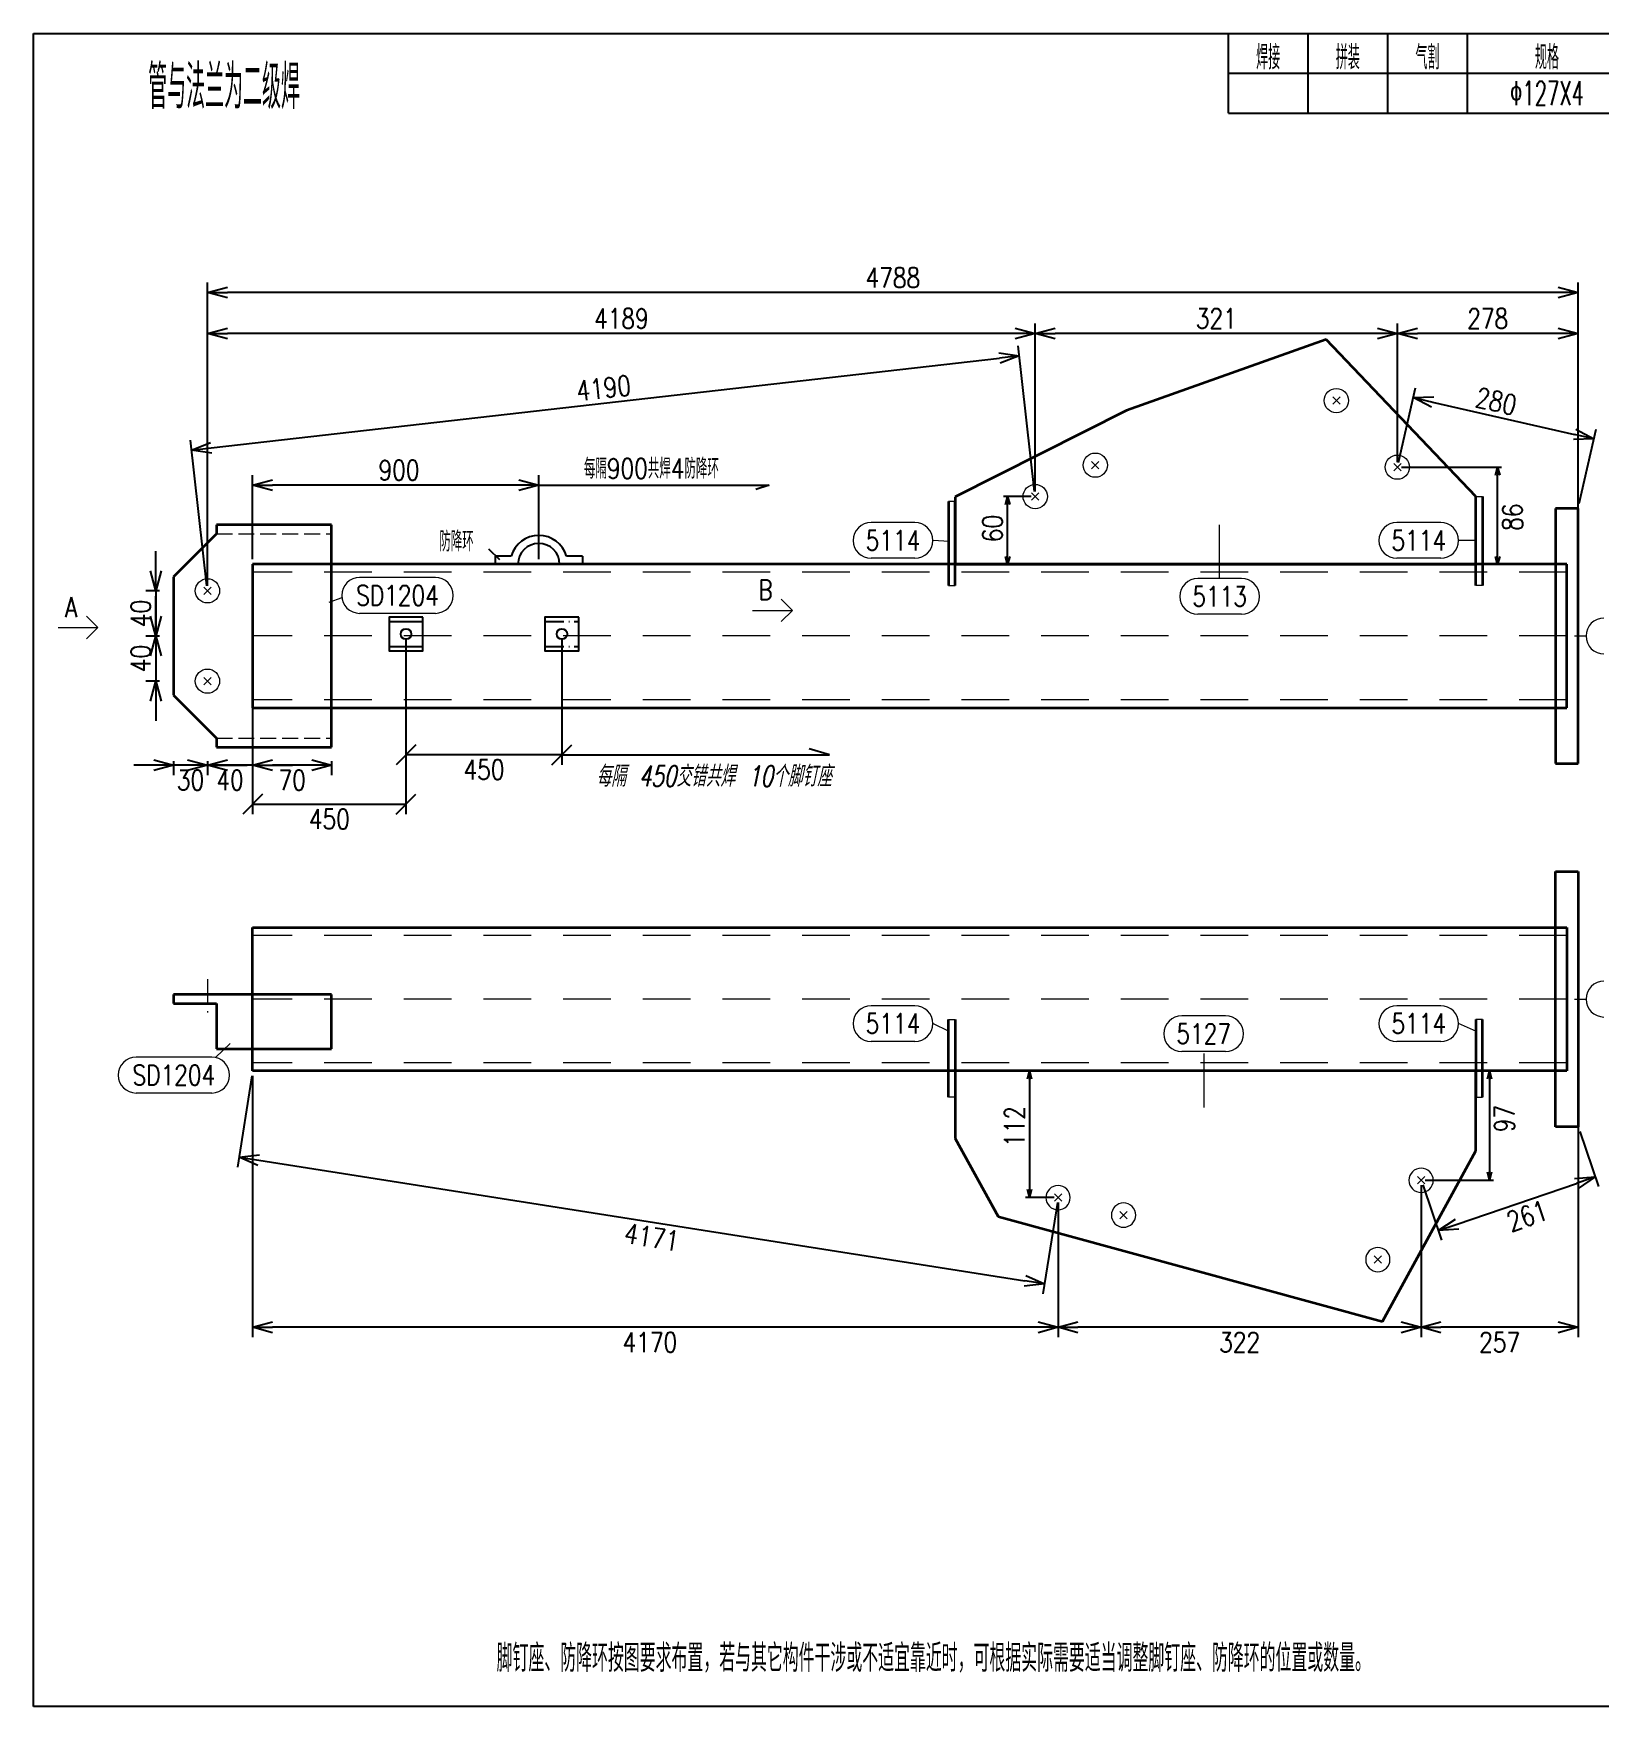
# Model space of a CAD drawing. Extents: x 154981 to 165753, y -86801 to -82885.
# Drawn here: x 157341.1 to 157537.7, y -84766.7 to -84556.7 of the extents above; entities that cross this region are included whole.
import ezdxf
from ezdxf.enums import TextEntityAlignment as Align

# ---------------------------------------------------------------- set-up
doc = ezdxf.new("R2010")
doc.units = 0
doc.header["$MEASUREMENT"] = 0
for name, pattern in [('ACAD_ISO10W100', [18, 12, -3, 0, -3]), ('一点画线', [5.2, 3, -1, 0.2, -1]), ('虚线', [2.75, 2, -0.75]), ('长虚线', [10, 6, -4])]:
    doc.linetypes.add(name, pattern=pattern)
doc.layers.get('0').update_dxf_attribs({"linetype": 'CONTINUOUS', "lineweight": 25})
doc.layers.get('Defpoints').update_dxf_attribs({"linetype": 'CONTINUOUS'})
doc.layers.add('12', color=7, linetype='CONTINUOUS')
doc.layers.add('4', color=7, linetype='CONTINUOUS', lineweight=25)
doc.layers.add('5', color=7, linetype='CONTINUOUS', lineweight=25)
doc.styles.add('DimFont', font='simplex.shx', dxfattribs={"width": 0.8, "bigfont": 'gbhzfs.shx'})
doc.styles.add('hz', font='txt.shx', dxfattribs={"width": 0.7, "oblique": 12, "bigfont": 'hztxt.shx'})
doc.styles.get("Standard").update_dxf_attribs({"font": 'simplex.shx', "width": 0.7, "height": 3, "bigfont": 'gbhzfs.shx'})
doc.dimstyles.new('DHDxfDimStyleOblique', dxfattribs={"dimtxt": 2.5, "dimasz": 2.5, "dimexe": 1.25, "dimexo": 0.625, "dimtad": 2, "dimtxsty": 'DimFont', "dimblk": 'OBLIQUE', "dimblk1": 'OBLIQUE', "dimblk2": 'OBLIQUE', "dimcen": 2.5, "dimadec": 0, "dimazin": 0, "dimtfac": 1, "dimtmove": 0, "dimatfit": 3, "dimfxl": 0, "dimarcsym": 0})
doc.dimstyles.new('DHDxfDimStyleOpen30', dxfattribs={"dimtxt": 2.5, "dimasz": 2.5, "dimexe": 1.25, "dimexo": 0.625, "dimtad": 2, "dimtxsty": 'DimFont', "dimblk": 'OPEN30', "dimblk1": 'OPEN30', "dimblk2": 'OPEN30', "dimcen": 2.5, "dimadec": 0, "dimazin": 0, "dimtfac": 1, "dimtmove": 0, "dimatfit": 3, "dimfxl": 0, "dimarcsym": 0})

# ---------------------------------------------------------------- blocks, each defined once
blk = doc.blocks.new('_OPEN30')
at = {"color": 0, "linetype": 'ByBlock', "lineweight": -2}
for p, q in [((-1, 0.268), (0, 0)), ((0, 0), (-1, -0.268)), ((0, 0), (-1, 0))]:
    blk.add_line(p, q, dxfattribs=at)
blk = doc.blocks.new('*D950')
at = {"layer": '5', "color": 3, "linetype": 'Continuous', "lineweight": -2}
for p, q in [((157368.63, -84622.67), (157368.63, -84612.1)), ((157404.55, -84622.67), (157404.55, -84612.1)), ((157402.05, -84613.35), (157371.13, -84613.35))]:
    blk.add_line(p, q, dxfattribs=at)
at = {"layer": 'Defpoints', "color": 0, "linetype": 'Continuous'}
for p in [(157368.63, -84613.35), (157368.63, -84623.3), (157404.55, -84623.3)]:
    blk.add_point(p, dxfattribs=at)
at = {"layer": '5', "color": 3, "linetype": 'Continuous', "lineweight": -2, "xscale": 2.5, "yscale": 2.5, "zscale": 2.5, "rotation": 180}
blk.add_blockref('_OPEN30', (157368.63, -84613.35), dxfattribs=at)
at = {"layer": '5', "color": 3, "linetype": 'Continuous', "lineweight": -2, "xscale": 2.5, "yscale": 2.5, "zscale": 2.5}
blk.add_blockref('_OPEN30', (157404.55, -84613.35), dxfattribs=at)
at = {"layer": '5', "color": 6, "linetype": 'Continuous', "lineweight": 18, "insert": (157387, -84611.48), "char_height": 2.5, "attachment_point": 5, "style": 'DimFont'}
blk.add_mtext('900', dxfattribs=at)
blk = doc.blocks.new('_OBLIQUE')
at = {"color": 0, "linetype": 'ByBlock', "lineweight": -2}
blk.add_line((-0.5, -0.5), (0.5, 0.5), dxfattribs=at)
blk = doc.blocks.new('*D949')
at = {"color": 0, "linetype": 'Continuous', "lineweight": -2}
for p, q in [((157387.88, -84632.67), (157387.88, -84648.45)), ((157407.45, -84632.67), (157407.45, -84648.45)), ((157407.45, -84647.2), (157387.88, -84647.2))]:
    blk.add_line(p, q, dxfattribs=at)
at = {"layer": 'Defpoints', "color": 0, "linetype": 'Continuous'}
for p in [(157387.88, -84632.05), (157407.45, -84632.05), (157387.88, -84647.2)]:
    blk.add_point(p, dxfattribs=at)
at = {"color": 0, "linetype": 'Continuous', "lineweight": -2, "xscale": 2.5, "yscale": 2.5, "zscale": 2.5, "rotation": 180}
blk.add_blockref('_OBLIQUE', (157387.88, -84647.2), dxfattribs=at)
at = {"color": 0, "linetype": 'Continuous', "lineweight": -2, "xscale": 2.5, "yscale": 2.5, "zscale": 2.5}
blk.add_blockref('_OBLIQUE', (157407.45, -84647.2), dxfattribs=at)
at = {"color": 0, "linetype": 'Continuous', "insert": (157397.67, -84649.07), "char_height": 2.5, "attachment_point": 5, "style": 'DimFont'}
blk.add_mtext('450', dxfattribs=at)
blk = doc.blocks.new('*D948')
at = {"color": 0, "linetype": 'Continuous', "lineweight": -2}
for p, q in [((157387.88, -84632.67), (157387.88, -84654.65)), ((157368.63, -84638.79), (157368.63, -84654.65)), ((157368.63, -84653.4), (157387.88, -84653.4))]:
    blk.add_line(p, q, dxfattribs=at)
at = {"layer": 'Defpoints', "color": 0, "linetype": 'Continuous'}
for p in [(157387.88, -84632.05), (157368.63, -84638.17), (157387.88, -84653.4)]:
    blk.add_point(p, dxfattribs=at)
at = {"color": 0, "linetype": 'Continuous', "lineweight": -2, "xscale": 2.5, "yscale": 2.5, "zscale": 2.5, "rotation": 180}
blk.add_blockref('_OBLIQUE', (157368.63, -84653.4), dxfattribs=at)
at = {"color": 0, "linetype": 'Continuous', "lineweight": -2, "xscale": 2.5, "yscale": 2.5, "zscale": 2.5}
blk.add_blockref('_OBLIQUE', (157387.88, -84653.4), dxfattribs=at)
at = {"color": 0, "linetype": 'Continuous', "insert": (157378.26, -84655.27), "char_height": 2.5, "attachment_point": 5, "style": 'DimFont'}
blk.add_mtext('450', dxfattribs=at)
blk = doc.blocks.new('*D975')
at = {"layer": '5', "color": 3, "linetype": 'Continuous', "lineweight": -2}
for p, q in [((157368.63, -84648.01), (157368.63, -84649.76)), ((157376.05, -84648.51), (157371.13, -84648.51)), ((157378.55, -84648.01), (157378.55, -84649.76))]:
    blk.add_line(p, q, dxfattribs=at)
at = {"layer": 'Defpoints', "color": 0, "linetype": 'Continuous'}
for p in [(157368.63, -84647.38), (157368.63, -84648.51), (157378.55, -84647.38)]:
    blk.add_point(p, dxfattribs=at)
at = {"layer": '5', "color": 3, "linetype": 'Continuous', "lineweight": -2, "xscale": 2.5, "yscale": 2.5, "zscale": 2.5, "rotation": 180}
blk.add_blockref('_OPEN30', (157368.63, -84648.51), dxfattribs=at)
at = {"layer": '5', "color": 3, "linetype": 'Continuous', "lineweight": -2, "xscale": 2.5, "yscale": 2.5, "zscale": 2.5}
blk.add_blockref('_OPEN30', (157378.55, -84648.51), dxfattribs=at)
at = {"layer": '5', "color": 6, "linetype": 'Continuous', "lineweight": 18, "insert": (157373.59, -84650.38), "char_height": 2.5, "attachment_point": 5, "line_spacing_factor": 0.6, "style": 'DimFont'}
blk.add_mtext('70', dxfattribs=at)
blk = doc.blocks.new('*D974')
at = {"layer": '5', "color": 3, "linetype": 'Continuous', "lineweight": -2}
for p, q in [((157360.46, -84648.51), (157357.96, -84648.51)), ((157362.96, -84648.01), (157362.96, -84649.76)), ((157368.63, -84648.51), (157362.96, -84648.51)), ((157368.63, -84648.01), (157368.63, -84649.76)), ((157371.13, -84648.51), (157373.63, -84648.51))]:
    blk.add_line(p, q, dxfattribs=at)
at = {"layer": 'Defpoints', "color": 0, "linetype": 'Continuous'}
for p in [(157362.96, -84647.38), (157362.96, -84648.51), (157368.63, -84647.38)]:
    blk.add_point(p, dxfattribs=at)
at = {"layer": '5', "color": 3, "linetype": 'Continuous', "lineweight": -2, "xscale": 2.5, "yscale": 2.5, "zscale": 2.5}
blk.add_blockref('_OPEN30', (157362.96, -84648.51), dxfattribs=at)
at = {"layer": '5', "color": 3, "linetype": 'Continuous', "lineweight": -2, "xscale": 2.5, "yscale": 2.5, "zscale": 2.5, "rotation": 180}
blk.add_blockref('_OPEN30', (157368.63, -84648.51), dxfattribs=at)
at = {"layer": '5', "color": 6, "linetype": 'Continuous', "lineweight": 18, "insert": (157365.79, -84650.38), "char_height": 2.5, "attachment_point": 5, "line_spacing_factor": 0.6, "style": 'DimFont'}
blk.add_mtext('40', dxfattribs=at)
blk = doc.blocks.new('*D973')
at = {"layer": '5', "color": 3, "linetype": 'Continuous', "lineweight": -2}
for p, q in [((157356.21, -84648.51), (157353.71, -84648.51)), ((157358.71, -84648.01), (157358.71, -84649.76)), ((157362.96, -84648.51), (157358.71, -84648.51)), ((157362.96, -84648.01), (157362.96, -84649.76)), ((157365.46, -84648.51), (157367.96, -84648.51))]:
    blk.add_line(p, q, dxfattribs=at)
at = {"layer": 'Defpoints', "color": 0, "linetype": 'Continuous'}
for p in [(157358.71, -84647.38), (157358.71, -84648.51), (157362.96, -84647.38)]:
    blk.add_point(p, dxfattribs=at)
at = {"layer": '5', "color": 3, "linetype": 'Continuous', "lineweight": -2, "xscale": 2.5, "yscale": 2.5, "zscale": 2.5}
blk.add_blockref('_OPEN30', (157358.71, -84648.51), dxfattribs=at)
at = {"layer": '5', "color": 3, "linetype": 'Continuous', "lineweight": -2, "xscale": 2.5, "yscale": 2.5, "zscale": 2.5, "rotation": 180}
blk.add_blockref('_OPEN30', (157362.96, -84648.51), dxfattribs=at)
at = {"layer": '5', "color": 6, "linetype": 'Continuous', "lineweight": 18, "insert": (157360.83, -84650.38), "char_height": 2.5, "attachment_point": 5, "line_spacing_factor": 0.6, "style": 'DimFont'}
blk.add_mtext('30', dxfattribs=at)
blk = doc.blocks.new('*D972')
at = {"layer": '5', "color": 3, "linetype": 'Continuous', "lineweight": -2}
for p, q in [((157356.46, -84624.13), (157356.46, -84621.63)), ((157356.96, -84626.63), (157355.21, -84626.63)), ((157356.46, -84626.63), (157356.46, -84632.3)), ((157356.96, -84632.3), (157355.21, -84632.3)), ((157356.46, -84634.8), (157356.46, -84637.3))]:
    blk.add_line(p, q, dxfattribs=at)
at = {"layer": 'Defpoints', "color": 0, "linetype": 'Continuous'}
for p in [(157357.58, -84626.63), (157356.46, -84632.3), (157357.58, -84632.3)]:
    blk.add_point(p, dxfattribs=at)
at = {"layer": '5', "color": 3, "linetype": 'Continuous', "lineweight": -2, "xscale": 2.5, "yscale": 2.5, "zscale": 2.5}
for p, rotation in [((157356.46, -84626.63), 270), ((157356.46, -84632.3), 90)]:
    blk.add_blockref('_OPEN30', p, dxfattribs=dict(at, rotation=rotation))
at = {"layer": '5', "color": 6, "linetype": 'Continuous', "lineweight": 18, "insert": (157354.58, -84629.46), "char_height": 2.5, "attachment_point": 5, "rotation": 90, "line_spacing_factor": 0.6, "style": 'DimFont'}
blk.add_mtext('40', dxfattribs=at)
blk = doc.blocks.new('*D971')
at = {"layer": '5', "color": 3, "linetype": 'Continuous', "lineweight": -2}
for p, q in [((157356.46, -84629.8), (157356.46, -84627.3)), ((157356.96, -84632.3), (157355.21, -84632.3)), ((157356.46, -84632.3), (157356.46, -84637.96)), ((157356.96, -84637.96), (157355.21, -84637.96)), ((157356.46, -84640.46), (157356.46, -84642.96))]:
    blk.add_line(p, q, dxfattribs=at)
at = {"layer": 'Defpoints', "color": 0, "linetype": 'Continuous'}
for p in [(157357.58, -84632.3), (157356.46, -84637.96), (157357.58, -84637.96)]:
    blk.add_point(p, dxfattribs=at)
at = {"layer": '5', "color": 3, "linetype": 'Continuous', "lineweight": -2, "xscale": 2.5, "yscale": 2.5, "zscale": 2.5}
for p, rotation in [((157356.46, -84632.3), 270), ((157356.46, -84637.96), 90)]:
    blk.add_blockref('_OPEN30', p, dxfattribs=dict(at, rotation=rotation))
at = {"layer": '5', "color": 6, "linetype": 'Continuous', "lineweight": 18, "insert": (157354.58, -84635.13), "char_height": 2.5, "attachment_point": 5, "rotation": 90, "line_spacing_factor": 0.6, "style": 'DimFont'}
blk.add_mtext('40', dxfattribs=at)
blk = doc.blocks.new('板孔21.5')
at = {"layer": '5', "color": 7, "linetype": 'Continuous', "lineweight": 13}
for p, q in [((-0.3, -0.3), (0.3, 0.3)), ((0.3, -0.3), (-0.3, 0.3))]:
    blk.add_line(p, q, dxfattribs=at)
blk.add_circle((0, 0), 1, dxfattribs=at)
blk = doc.blocks.new('*D970')
at = {"layer": '5', "color": 3, "linetype": 'Continuous', "lineweight": -2}
for p, q in [((157512.47, -84610.5), (157514.6, -84601.16)), ((157516.76, -84602.93), (157534.57, -84606.99)), ((157535.16, -84615.67), (157537.29, -84606.33))]:
    blk.add_line(p, q, dxfattribs=at)
at = {"layer": 'Defpoints', "color": 0, "linetype": 'Continuous'}
for p in [(157537.01, -84607.55), (157512.34, -84611.11), (157535.02, -84616.28)]:
    blk.add_point(p, dxfattribs=at)
at = {"layer": '5', "color": 3, "linetype": 'Continuous', "lineweight": -2, "xscale": 2.5, "yscale": 2.5, "zscale": 2.5}
for p, rotation in [((157514.33, -84602.38), 167.1560682577903), ((157537.01, -84607.55), 347.1560682577903)]:
    blk.add_blockref('_OPEN30', p, dxfattribs=dict(at, rotation=rotation))
at = {"layer": '5', "color": 6, "linetype": 'Continuous', "lineweight": 18, "insert": (157524.74, -84602.83), "char_height": 2.5, "attachment_point": 5, "rotation": 347.1561, "line_spacing_factor": 0.6, "style": 'DimFont'}
blk.add_mtext('280', dxfattribs=at)
blk = doc.blocks.new('*D969')
at = {"layer": '5', "color": 3, "linetype": 'Continuous', "lineweight": -2}
for p, q in [((157466.8, -84614.17), (157464.72, -84595.88)), ((157363.43, -84608.68), (157462.37, -84597.41)), ((157362.89, -84626.01), (157360.81, -84607.72))]:
    blk.add_line(p, q, dxfattribs=at)
at = {"layer": 'Defpoints', "color": 0, "linetype": 'Continuous'}
for p in [(157464.86, -84597.12), (157466.87, -84614.79), (157362.96, -84626.63)]:
    blk.add_point(p, dxfattribs=at)
at = {"layer": '5', "color": 3, "linetype": 'Continuous', "lineweight": -2, "xscale": 2.5, "yscale": 2.5, "zscale": 2.5}
for p, rotation in [((157464.86, -84597.12), 6.497287008920926), ((157360.95, -84608.96), 186.4972870089209)]:
    blk.add_blockref('_OPEN30', p, dxfattribs=dict(at, rotation=rotation))
at = {"layer": '5', "color": 6, "linetype": 'Continuous', "lineweight": 18, "insert": (157412.69, -84601.18), "char_height": 2.5, "attachment_point": 5, "rotation": 6.4973, "line_spacing_factor": 0.6, "style": 'DimFont'}
blk.add_mtext('4190', dxfattribs=at)
blk = doc.blocks.new('*D968')
at = {"layer": '5', "color": 3, "linetype": 'Continuous', "lineweight": -2}
for p, q in [((157512.84, -84611.11), (157525.41, -84611.11)), ((157524.91, -84622.3), (157524.91, -84612.11)), ((157512.84, -84623.3), (157525.41, -84623.3))]:
    blk.add_line(p, q, dxfattribs=at)
at = {"layer": 'Defpoints', "color": 0, "linetype": 'Continuous'}
for p in [(157512.34, -84611.11), (157524.91, -84611.11), (157512.34, -84623.3)]:
    blk.add_point(p, dxfattribs=at)
at = {"layer": '5', "color": 3, "linetype": 'Continuous', "lineweight": -2}
for p, rotation in [((157524.91, -84611.11), 90), ((157524.91, -84623.3), 270)]:
    blk.add_blockref('_OPEN30', p, dxfattribs=dict(at, rotation=rotation))
at = {"layer": '5', "color": 6, "linetype": 'Continuous', "lineweight": 18, "insert": (157526.78, -84617.39), "char_height": 2.5, "attachment_point": 5, "rotation": 90, "line_spacing_factor": 0.6, "style": 'DimFont'}
blk.add_mtext('86', dxfattribs=at)
blk = doc.blocks.new('*D967')
at = {"layer": '5', "color": 3, "linetype": 'Continuous', "lineweight": -2}
for p, q in [((157466.37, -84614.79), (157462.9, -84614.79)), ((157463.4, -84622.3), (157463.4, -84615.79)), ((157466.37, -84623.3), (157462.9, -84623.3))]:
    blk.add_line(p, q, dxfattribs=at)
at = {"layer": 'Defpoints', "color": 0, "linetype": 'Continuous'}
for p in [(157463.4, -84614.79), (157466.87, -84614.79), (157466.87, -84623.3)]:
    blk.add_point(p, dxfattribs=at)
at = {"layer": '5', "color": 3, "linetype": 'Continuous', "lineweight": -2}
for p, rotation in [((157463.4, -84614.79), 90), ((157463.4, -84623.3), 270)]:
    blk.add_blockref('_OPEN30', p, dxfattribs=dict(at, rotation=rotation))
at = {"layer": '5', "color": 6, "linetype": 'Continuous', "lineweight": 18, "insert": (157461.52, -84618.81), "char_height": 2.5, "attachment_point": 5, "rotation": 90, "line_spacing_factor": 0.6, "style": 'DimFont'}
blk.add_mtext('60', dxfattribs=at)
blk = doc.blocks.new('*D966')
at = {"layer": '5', "color": 3, "linetype": 'Continuous', "lineweight": -2}
for p, q in [((157362.96, -84626), (157362.96, -84587.94)), ((157535.02, -84631.67), (157535.02, -84587.94)), ((157532.52, -84589.19), (157365.46, -84589.19))]:
    blk.add_line(p, q, dxfattribs=at)
at = {"layer": 'Defpoints', "color": 0, "linetype": 'Continuous'}
for p in [(157362.96, -84589.19), (157362.96, -84626.63), (157535.02, -84632.3)]:
    blk.add_point(p, dxfattribs=at)
at = {"layer": '5', "color": 3, "linetype": 'Continuous', "lineweight": -2, "xscale": 2.5, "yscale": 2.5, "zscale": 2.5, "rotation": 180}
blk.add_blockref('_OPEN30', (157362.96, -84589.19), dxfattribs=at)
at = {"layer": '5', "color": 3, "linetype": 'Continuous', "lineweight": -2, "xscale": 2.5, "yscale": 2.5, "zscale": 2.5}
blk.add_blockref('_OPEN30', (157535.02, -84589.19), dxfattribs=at)
at = {"layer": '5', "color": 6, "linetype": 'Continuous', "lineweight": 18, "insert": (157448.99, -84587.32), "char_height": 2.5, "attachment_point": 5, "line_spacing_factor": 0.6, "style": 'DimFont'}
blk.add_mtext('4788', dxfattribs=at)
blk = doc.blocks.new('*D965')
at = {"layer": '5', "color": 3, "linetype": 'Continuous', "lineweight": -2}
for p, q in [((157512.34, -84610.48), (157512.34, -84593.07)), ((157535.02, -84631.67), (157535.02, -84593.07)), ((157532.52, -84594.32), (157514.84, -84594.32))]:
    blk.add_line(p, q, dxfattribs=at)
at = {"layer": 'Defpoints', "color": 0, "linetype": 'Continuous'}
for p in [(157512.34, -84594.32), (157512.34, -84611.11), (157535.02, -84632.3)]:
    blk.add_point(p, dxfattribs=at)
at = {"layer": '5', "color": 3, "linetype": 'Continuous', "lineweight": -2, "xscale": 2.5, "yscale": 2.5, "zscale": 2.5, "rotation": 180}
blk.add_blockref('_OPEN30', (157512.34, -84594.32), dxfattribs=at)
at = {"layer": '5', "color": 3, "linetype": 'Continuous', "lineweight": -2, "xscale": 2.5, "yscale": 2.5, "zscale": 2.5}
blk.add_blockref('_OPEN30', (157535.02, -84594.32), dxfattribs=at)
at = {"layer": '5', "color": 6, "linetype": 'Continuous', "lineweight": 18, "insert": (157523.68, -84592.44), "char_height": 2.5, "attachment_point": 5, "line_spacing_factor": 0.6, "style": 'DimFont'}
blk.add_mtext('278', dxfattribs=at)
blk = doc.blocks.new('*D964')
at = {"layer": '5', "color": 3, "linetype": 'Continuous', "lineweight": -2}
for p, q in [((157466.87, -84614.17), (157466.87, -84593.07)), ((157512.34, -84610.48), (157512.34, -84593.07)), ((157509.84, -84594.32), (157469.37, -84594.32))]:
    blk.add_line(p, q, dxfattribs=at)
at = {"layer": 'Defpoints', "color": 0, "linetype": 'Continuous'}
for p in [(157466.87, -84594.32), (157512.34, -84611.11), (157466.87, -84614.79)]:
    blk.add_point(p, dxfattribs=at)
at = {"layer": '5', "color": 3, "linetype": 'Continuous', "lineweight": -2, "xscale": 2.5, "yscale": 2.5, "zscale": 2.5, "rotation": 180}
blk.add_blockref('_OPEN30', (157466.87, -84594.32), dxfattribs=at)
at = {"layer": '5', "color": 3, "linetype": 'Continuous', "lineweight": -2, "xscale": 2.5, "yscale": 2.5, "zscale": 2.5}
blk.add_blockref('_OPEN30', (157512.34, -84594.32), dxfattribs=at)
at = {"layer": '5', "color": 6, "linetype": 'Continuous', "lineweight": 18, "insert": (157489.6, -84592.44), "char_height": 2.5, "attachment_point": 5, "line_spacing_factor": 0.6, "style": 'DimFont'}
blk.add_mtext('321', dxfattribs=at)
blk = doc.blocks.new('*D963')
at = {"layer": '5', "color": 3, "linetype": 'Continuous', "lineweight": -2}
for p, q in [((157362.96, -84626), (157362.96, -84593.07)), ((157466.87, -84614.17), (157466.87, -84593.07)), ((157464.37, -84594.32), (157365.46, -84594.32))]:
    blk.add_line(p, q, dxfattribs=at)
at = {"layer": 'Defpoints', "color": 0, "linetype": 'Continuous'}
for p in [(157362.96, -84594.32), (157466.87, -84614.79), (157362.96, -84626.63)]:
    blk.add_point(p, dxfattribs=at)
at = {"layer": '5', "color": 3, "linetype": 'Continuous', "lineweight": -2, "xscale": 2.5, "yscale": 2.5, "zscale": 2.5, "rotation": 180}
blk.add_blockref('_OPEN30', (157362.96, -84594.32), dxfattribs=at)
at = {"layer": '5', "color": 3, "linetype": 'Continuous', "lineweight": -2, "xscale": 2.5, "yscale": 2.5, "zscale": 2.5}
blk.add_blockref('_OPEN30', (157466.87, -84594.32), dxfattribs=at)
at = {"layer": '5', "color": 6, "linetype": 'Continuous', "lineweight": 18, "insert": (157414.92, -84592.44), "char_height": 2.5, "attachment_point": 5, "line_spacing_factor": 0.6, "style": 'DimFont'}
blk.add_mtext('4189', dxfattribs=at)
blk = doc.blocks.new('*D962')
at = {"layer": '5', "color": 3, "linetype": 'Continuous', "lineweight": -2}
for p, q in [((157535.22, -84694.48), (157537.58, -84701.38)), ((157515.52, -84701.2), (157517.87, -84708.11)), ((157519.84, -84706.12), (157534.81, -84701.01))]:
    blk.add_line(p, q, dxfattribs=at)
at = {"layer": 'Defpoints', "color": 0, "linetype": 'Continuous'}
for p in [(157535.02, -84693.89), (157515.31, -84700.61), (157537.17, -84700.2)]:
    blk.add_point(p, dxfattribs=at)
at = {"layer": '5', "color": 3, "linetype": 'Continuous', "lineweight": -2, "xscale": 2.5, "yscale": 2.5, "zscale": 2.5}
for p, rotation in [((157537.17, -84700.2), 18.84418052739881), ((157517.47, -84706.92), 198.8441805273988)]:
    blk.add_blockref('_OPEN30', p, dxfattribs=dict(at, rotation=rotation))
at = {"layer": '5', "color": 6, "linetype": 'Continuous', "lineweight": 18, "insert": (157528.63, -84705.1), "char_height": 2.5, "attachment_point": 5, "rotation": 18.8442, "line_spacing_factor": 0.6, "style": 'DimFont'}
blk.add_mtext('261', dxfattribs=at)
blk = doc.blocks.new('*D961')
at = {"layer": '5', "color": 3, "linetype": 'Continuous', "lineweight": -2}
for p, q in [((157368.53, -84687.49), (157366.73, -84698.95)), ((157369.39, -84698.1), (157465.57, -84713.24)), ((157469.65, -84703.41), (157467.84, -84714.86))]:
    blk.add_line(p, q, dxfattribs=at)
at = {"layer": 'Defpoints', "color": 0, "linetype": 'Continuous'}
for p in [(157368.63, -84686.87), (157469.74, -84702.79), (157468.04, -84713.63)]:
    blk.add_point(p, dxfattribs=at)
at = {"layer": '5', "color": 3, "linetype": 'Continuous', "lineweight": -2, "xscale": 2.5, "yscale": 2.5, "zscale": 2.5}
for p, rotation in [((157366.92, -84697.71), 171.0548799131927), ((157468.04, -84713.63), 351.0548799131927)]:
    blk.add_blockref('_OPEN30', p, dxfattribs=dict(at, rotation=rotation))
at = {"layer": '5', "color": 6, "linetype": 'Continuous', "lineweight": 18, "insert": (157418.73, -84707.76), "char_height": 2.5, "attachment_point": 5, "rotation": 351.0549, "line_spacing_factor": 0.6, "style": 'DimFont'}
blk.add_mtext('4171', dxfattribs=at)
blk = doc.blocks.new('*D960')
at = {"layer": '5', "color": 3, "linetype": 'Continuous', "lineweight": -2}
for p, q in [((157515.81, -84686.87), (157524.4, -84686.87)), ((157523.9, -84687.87), (157523.9, -84699.61)), ((157515.81, -84700.61), (157524.4, -84700.61))]:
    blk.add_line(p, q, dxfattribs=at)
at = {"layer": 'Defpoints', "color": 0, "linetype": 'Continuous'}
for p in [(157515.31, -84686.87), (157515.31, -84700.61), (157523.9, -84700.61)]:
    blk.add_point(p, dxfattribs=at)
at = {"layer": '5', "color": 3, "linetype": 'Continuous', "lineweight": -2}
for p, rotation in [((157523.9, -84686.87), 90), ((157523.9, -84700.61), 270)]:
    blk.add_blockref('_OPEN30', p, dxfattribs=dict(at, rotation=rotation))
at = {"layer": '5', "color": 6, "linetype": 'Continuous', "lineweight": 18, "insert": (157525.77, -84692.87), "char_height": 2.5, "attachment_point": 5, "rotation": 90, "line_spacing_factor": 0.6, "style": 'DimFont'}
blk.add_mtext('97', dxfattribs=at)
blk = doc.blocks.new('*D959')
at = {"layer": '5', "color": 3, "linetype": 'Continuous', "lineweight": -2}
for p, q in [((157469.24, -84686.87), (157465.65, -84686.87)), ((157466.15, -84687.87), (157466.15, -84701.79)), ((157469.24, -84702.79), (157465.65, -84702.79))]:
    blk.add_line(p, q, dxfattribs=at)
at = {"layer": 'Defpoints', "color": 0, "linetype": 'Continuous'}
for p in [(157469.74, -84686.87), (157466.15, -84702.79), (157469.74, -84702.79)]:
    blk.add_point(p, dxfattribs=at)
at = {"layer": '5', "color": 3, "linetype": 'Continuous', "lineweight": -2}
for p, rotation in [((157466.15, -84686.87), 90), ((157466.15, -84702.79), 270)]:
    blk.add_blockref('_OPEN30', p, dxfattribs=dict(at, rotation=rotation))
at = {"layer": '5', "color": 6, "linetype": 'Continuous', "lineweight": 18, "insert": (157464.27, -84693.87), "char_height": 2.5, "attachment_point": 5, "rotation": 90, "line_spacing_factor": 0.6, "style": 'DimFont'}
blk.add_mtext('112', dxfattribs=at)
blk = doc.blocks.new('*D958')
at = {"layer": '5', "color": 3, "linetype": 'Continuous', "lineweight": -2}
for p, q in [((157535.02, -84678.5), (157535.02, -84720.32)), ((157515.31, -84701.24), (157515.31, -84720.32)), ((157532.52, -84719.07), (157517.81, -84719.07))]:
    blk.add_line(p, q, dxfattribs=at)
at = {"layer": 'Defpoints', "color": 0, "linetype": 'Continuous'}
for p in [(157535.02, -84677.87), (157515.31, -84700.61), (157515.31, -84719.07)]:
    blk.add_point(p, dxfattribs=at)
at = {"layer": '5', "color": 3, "linetype": 'Continuous', "lineweight": -2, "xscale": 2.5, "yscale": 2.5, "zscale": 2.5, "rotation": 180}
blk.add_blockref('_OPEN30', (157515.31, -84719.07), dxfattribs=at)
at = {"layer": '5', "color": 3, "linetype": 'Continuous', "lineweight": -2, "xscale": 2.5, "yscale": 2.5, "zscale": 2.5}
blk.add_blockref('_OPEN30', (157535.02, -84719.07), dxfattribs=at)
at = {"layer": '5', "color": 6, "linetype": 'Continuous', "lineweight": 18, "insert": (157525.17, -84720.95), "char_height": 2.5, "attachment_point": 5, "line_spacing_factor": 0.6, "style": 'DimFont'}
blk.add_mtext('257', dxfattribs=at)
blk = doc.blocks.new('*D957')
at = {"layer": '5', "color": 3, "linetype": 'Continuous', "lineweight": -2}
for p, q in [((157515.31, -84701.24), (157515.31, -84720.32)), ((157469.74, -84703.41), (157469.74, -84720.32)), ((157512.81, -84719.07), (157472.24, -84719.07))]:
    blk.add_line(p, q, dxfattribs=at)
at = {"layer": 'Defpoints', "color": 0, "linetype": 'Continuous'}
for p in [(157515.31, -84700.61), (157469.74, -84702.79), (157469.74, -84719.07)]:
    blk.add_point(p, dxfattribs=at)
at = {"layer": '5', "color": 3, "linetype": 'Continuous', "lineweight": -2, "xscale": 2.5, "yscale": 2.5, "zscale": 2.5, "rotation": 180}
blk.add_blockref('_OPEN30', (157469.74, -84719.07), dxfattribs=at)
at = {"layer": '5', "color": 3, "linetype": 'Continuous', "lineweight": -2, "xscale": 2.5, "yscale": 2.5, "zscale": 2.5}
blk.add_blockref('_OPEN30', (157515.31, -84719.07), dxfattribs=at)
at = {"layer": '5', "color": 6, "linetype": 'Continuous', "lineweight": 18, "insert": (157492.53, -84720.95), "char_height": 2.5, "attachment_point": 5, "line_spacing_factor": 0.6, "style": 'DimFont'}
blk.add_mtext('322', dxfattribs=at)
blk = doc.blocks.new('*D956')
at = {"layer": '5', "color": 3, "linetype": 'Continuous', "lineweight": -2}
for p, q in [((157368.63, -84687.5), (157368.63, -84720.32)), ((157469.74, -84703.41), (157469.74, -84720.32)), ((157467.24, -84719.07), (157371.13, -84719.07))]:
    blk.add_line(p, q, dxfattribs=at)
at = {"layer": 'Defpoints', "color": 0, "linetype": 'Continuous'}
for p in [(157368.63, -84686.87), (157469.74, -84702.79), (157368.63, -84719.07)]:
    blk.add_point(p, dxfattribs=at)
at = {"layer": '5', "color": 3, "linetype": 'Continuous', "lineweight": -2, "xscale": 2.5, "yscale": 2.5, "zscale": 2.5, "rotation": 180}
blk.add_blockref('_OPEN30', (157368.63, -84719.07), dxfattribs=at)
at = {"layer": '5', "color": 3, "linetype": 'Continuous', "lineweight": -2, "xscale": 2.5, "yscale": 2.5, "zscale": 2.5}
blk.add_blockref('_OPEN30', (157469.74, -84719.07), dxfattribs=at)
at = {"layer": '5', "color": 6, "linetype": 'Continuous', "lineweight": 18, "insert": (157418.5, -84720.95), "char_height": 2.5, "attachment_point": 5, "line_spacing_factor": 0.6, "style": 'DimFont'}
blk.add_mtext('4170', dxfattribs=at)
blk = doc.blocks.new('CTDHK')
at = {"color": 0, "linetype": 'Continuous'}
for p, q in [((0, 210), (297, 210)), ((0, 0), (0, 210)), ((297, 0), (0, 0))]:
    blk.add_line(p, q, dxfattribs=at)

msp = doc.modelspace()

# ---------------------------------------------------------------- linework, layer by layer
at = {"color": 3, "linetype": 'Continuous'}
for p, q in [((157404.55329, -84613.35011), (157433.46019, -84613.35011)), ((157433.46019, -84613.35011), (157431.78492, -84613.91174)), ((157399.65696, -84622.72012), (157398.26921, -84621.38557))]:
    msp.add_line(p, q, dxfattribs=at)
at = {"color": 0, "linetype": 'Continuous'}
for p, q in [((157385.74495, -84630.4786), (157390.01182, -84630.4786)), ((157385.74495, -84633.6146), (157390.01182, -84633.6146))]:
    msp.add_line(p, q, dxfattribs=at)
at = {"color": 0, "linetype": 'ACAD_ISO10W100', "ltscale": 0.2}
for p, q in [((157405.31334, -84630.4786), (157409.5802, -84630.4786)), ((157405.31334, -84633.6146), (157409.5802, -84633.6146))]:
    msp.add_line(p, q, dxfattribs=at)
at = {"color": 0, "linetype": 'Continuous'}
for points in [[(157390.01182, -84629.9186), (157385.75582, -84629.9186), (157385.75582, -84634.1746), (157390.01182, -84634.1746)], [(157409.5802, -84629.9186), (157405.3242, -84629.9186), (157405.3242, -84634.1746), (157409.5802, -84634.1746)]]:
    msp.add_lwpolyline(points, close=True, dxfattribs=at)
for centre in [(157387.88382, -84632.0466), (157407.4522, -84632.0466)]:
    msp.add_circle(centre, 0.65504, dxfattribs=at)
at = {"layer": '12'}
for p, q in [((157399.08262, -84622.2956), (157399.08262, -84623.2956)), ((157401.07551, -84622.2956), (157399.08262, -84622.2956)), ((157401.93459, -84623.2956), (157399.08262, -84623.2956)), ((157410.02396, -84623.2956), (157407.17198, -84623.2956)), ((157410.02396, -84622.2956), (157408.03107, -84622.2956)), ((157410.02396, -84622.2956), (157410.02396, -84623.2956)), ((157441.05497, -84647.19535), (157438.50722, -84646.45867)), ((157407.4522, -84647.19535), (157441.05497, -84647.19535))]:
    msp.add_line(p, q, dxfattribs=at)
for radius, start, end in [(3.61869, 16.0420559, 163.9579441), (2.61869, 0, 180)]:
    msp.add_arc((157404.55329, -84623.2956), radius, start, end, dxfattribs=at)
at = {"layer": '4', "color": 1, "linetype": 'Continuous', "lineweight": 25}
for p, q in [((157491.11666, -84566.66733), (157491.11666, -84556.66733)), ((157501.11666, -84566.66733), (157501.11666, -84556.66733)), ((157511.11666, -84566.66733), (157511.11666, -84556.66733)), ((157521.11666, -84566.66733), (157521.11666, -84556.66733)), ((157491.11666, -84561.66733), (157638.11666, -84561.66733)), ((157491.11666, -84566.66733), (157638.11666, -84566.66733))]:
    msp.add_line(p, q, dxfattribs=at)
at = {"layer": '4', "color": 1, "linetype": 'Continuous', "lineweight": 18}
msp.add_lwpolyline([(157341.11666, -84556.66733), (157341.11666, -84766.66733), (157638.11666, -84766.66733), (157638.11666, -84556.66733)], close=True, dxfattribs=at)
at = {"layer": '5', "color": 7, "linetype": 'Continuous', "lineweight": 35}
for p, q in [((157503.4085, -84595.06701), (157478.34384, -84604.00136)), ((157522.17155, -84614.79166), (157503.4085, -84595.06701)), ((157478.34384, -84604.00136), (157456.82485, -84614.81533)), ((157456.82485, -84614.81533), (157456.82485, -84623.2956)), ((157522.17155, -84623.2956), (157522.17155, -84614.79166)), ((157522.17155, -84625.97752), (157522.17155, -84614.79879)), ((157523.02194, -84614.79879), (157523.02194, -84625.97752)), ((157455.97446, -84615.43414), (157455.97446, -84625.97752)), ((157456.82485, -84625.97752), (157456.82485, -84615.43414)), ((157535.0201, -84616.27985), (157532.18545, -84616.27985)), ((157532.18545, -84616.27985), (157532.18545, -84648.31135)), ((157535.0201, -84648.31135), (157535.0201, -84616.27985)), ((157364.09339, -84619.46883), (157358.70756, -84624.85465)), ((157364.09339, -84618.33497), (157364.09339, -84619.46883)), ((157378.55008, -84618.33497), (157364.09339, -84618.33497)), ((157378.55008, -84646.25623), (157378.55008, -84618.33497)), ((157533.60278, -84623.2956), (157368.62882, -84623.2956)), ((157368.62882, -84623.2956), (157368.62882, -84641.2956)), ((157456.82485, -84623.2956), (157522.17155, -84623.2956)), ((157533.60278, -84641.2956), (157533.60278, -84623.2956)), ((157358.70756, -84624.85465), (157358.70756, -84639.73654)), ((157358.70756, -84639.73654), (157364.09339, -84645.12237)), ((157368.62882, -84641.2956), (157533.60278, -84641.2956)), ((157364.09339, -84645.12237), (157364.09339, -84646.25623)), ((157364.09339, -84646.25623), (157378.55008, -84646.25623)), ((157532.18545, -84648.31135), (157535.0201, -84648.31135)), ((157532.18545, -84661.85625), (157535.0201, -84661.85625)), ((157532.18545, -84693.88774), (157532.18545, -84661.85625)), ((157535.0201, -84661.85625), (157535.0201, -84693.88774)), ((157368.62882, -84686.87199), (157368.62882, -84668.87199)), ((157368.62882, -84668.87199), (157533.60278, -84668.87199)), ((157533.60278, -84668.87199), (157533.60278, -84686.87199)), ((157358.70756, -84677.30506), (157358.70756, -84678.43892)), ((157378.55008, -84677.30506), (157358.70756, -84677.30506)), ((157378.55008, -84684.10821), (157378.55008, -84677.30506)), ((157358.70756, -84678.43892), (157364.09339, -84678.43892)), ((157364.09339, -84678.43892), (157364.09339, -84684.10821)), ((157455.97446, -84690.17381), (157455.97446, -84680.44623)), ((157456.82485, -84680.44623), (157456.82485, -84690.17381)), ((157522.17155, -84680.44623), (157522.17155, -84690.17381)), ((157523.02194, -84690.17381), (157523.02194, -84680.44623)), ((157364.09339, -84684.10821), (157378.55008, -84684.10821)), ((157533.60278, -84686.87199), (157368.62882, -84686.87199)), ((157522.17155, -84686.87199), (157456.82485, -84686.87199)), ((157456.82485, -84686.87199), (157456.82485, -84695.37593)), ((157522.17155, -84696.92895), (157522.17155, -84686.87199)), ((157535.0201, -84693.88774), (157532.18545, -84693.88774)), ((157456.82485, -84695.37593), (157462.21068, -84705.17412)), ((157510.48695, -84718.32415), (157522.17155, -84696.92895)), ((157462.21068, -84705.17412), (157510.48695, -84718.32415))]:
    msp.add_line(p, q, dxfattribs=at)
at = {"layer": '5', "color": 7, "linetype": '虚线', "lineweight": 18}
for p, q in [((157522.17155, -84614.79879), (157523.02194, -84614.79879)), ((157456.82485, -84615.43414), (157455.97446, -84615.43414)), ((157364.09339, -84619.46883), (157378.55008, -84619.46883)), ((157455.97446, -84625.97752), (157456.82485, -84625.97752)), ((157523.02194, -84625.97752), (157522.17155, -84625.97752)), ((157364.09339, -84645.12237), (157378.55008, -84645.12237)), ((157455.97446, -84680.44623), (157456.82485, -84680.44623)), ((157523.02194, -84680.44623), (157522.17155, -84680.44623)), ((157456.82485, -84690.17381), (157455.97446, -84690.17381)), ((157522.17155, -84690.17381), (157523.02194, -84690.17381))]:
    msp.add_line(p, q, dxfattribs=at)
at = {"layer": '5', "color": 3, "linetype": 'Continuous', "lineweight": 18}
for p, q in [((157451.7701, -84618.0456), (157446.2701, -84618.0456)), ((157490.01428, -84625.0804), (157490.0201, -84618.33038)), ((157517.7701, -84618.0456), (157512.2701, -84618.0456)), ((157456.11477, -84620.43098), (157454.0201, -84620.2956)), ((157522.31186, -84620.32614), (157520.0201, -84620.2956)), ((157451.7701, -84622.5456), (157446.2701, -84622.5456)), ((157517.7701, -84622.5456), (157512.2701, -84622.5456)), ((157391.56648, -84624.95249), (157382.06648, -84624.95249)), ((157492.7701, -84625.07653), (157487.2701, -84625.07653)), ((157378.25059, -84628.0387), (157379.87008, -84627.46825)), ((157391.56648, -84629.45249), (157382.06648, -84629.45249)), ((157492.7701, -84629.57653), (157487.2701, -84629.57653)), ((157534.55238, -84632.2956), (157536.0201, -84632.2956)), ((157534.55238, -84677.87199), (157536.0201, -84677.87199)), ((157451.7701, -84678.69856), (157446.2701, -84678.69856)), ((157490.7701, -84679.96693), (157485.2701, -84679.96693)), ((157517.7701, -84678.69856), (157512.2701, -84678.69856)), ((157456.06996, -84681.94399), (157454.0201, -84680.94856)), ((157522.26705, -84681.94399), (157520.0201, -84680.94856)), ((157365.80653, -84683.42391), (157363.98789, -84685.19861)), ((157451.7701, -84683.19856), (157446.2701, -84683.19856)), ((157490.7701, -84684.46693), (157485.2701, -84684.46693)), ((157517.7701, -84683.19856), (157512.2701, -84683.19856)), ((157363.49639, -84685.16048), (157353.99639, -84685.16048)), ((157488.05769, -84684.70636), (157488.0201, -84691.45707)), ((157363.49639, -84689.66048), (157353.99639, -84689.66048))]:
    msp.add_line(p, q, dxfattribs=at)
at = {"layer": '5', "color": 7, "linetype": '长虚线', "lineweight": 18}
for p, q in [((157533.60278, -84624.2956), (157368.62882, -84624.2956)), ((157533.60278, -84640.2956), (157368.62882, -84640.2956)), ((157533.60278, -84669.87199), (157368.62882, -84669.87199)), ((157533.60278, -84685.87199), (157368.62882, -84685.87199))]:
    msp.add_line(p, q, dxfattribs=at)
at = {"layer": '5', "color": 6, "linetype": 'Continuous', "lineweight": 13}
for p, q in [((157436.38577, -84629.07878), (157434.97155, -84627.66457)), ((157349.20133, -84631.24044), (157347.78711, -84629.82623)), ((157431.38577, -84629.07878), (157436.38577, -84629.07878)), ((157436.38577, -84629.07878), (157434.97155, -84630.49299)), ((157344.20133, -84631.24044), (157349.20133, -84631.24044)), ((157349.20133, -84631.24044), (157347.78711, -84632.65466))]:
    msp.add_line(p, q, dxfattribs=at)
at = {"layer": '5', "color": 56, "linetype": '长虚线', "lineweight": 18}
for p, q in [((157533.60278, -84632.2956), (157368.62882, -84632.2956)), ((157533.60278, -84677.87199), (157368.62882, -84677.87199))]:
    msp.add_line(p, q, dxfattribs=at)
at = {"layer": '5', "color": 7, "linetype": '一点画线', "lineweight": 18}
msp.add_line((157362.95953, -84675.37199), (157362.95953, -84680.37199), dxfattribs=at)
msp.add_line((157362.95953, -84675.37199), (157362.95953, -84680.37199), dxfattribs=at)
at = {"layer": '5', "color": 3, "linetype": 'Continuous', "lineweight": 18}
for centre, start, end in [((157446.2701, -84620.2956), 90, 270), ((157451.7701, -84620.2956), 270, 90), ((157512.2701, -84620.2956), 90, 270), ((157517.7701, -84620.2956), 270, 90), ((157382.06648, -84627.20249), 90, 270), ((157391.56648, -84627.20249), 270, 90), ((157487.2701, -84627.32653), 90, 270), ((157492.7701, -84627.32653), 270, 90), ((157538.2701, -84632.2956), 90, 270), ((157538.2701, -84677.87199), 90, 270), ((157446.2701, -84680.94856), 90, 270), ((157451.7701, -84680.94856), 270, 90), ((157485.2701, -84682.21693), 90, 270), ((157490.7701, -84682.21693), 270, 90), ((157512.2701, -84680.94856), 90, 270), ((157517.7701, -84680.94856), 270, 90), ((157353.99639, -84687.41048), 90, 270), ((157363.49639, -84687.41048), 270, 90)]:
    msp.add_arc(centre, 2.25, start, end, dxfattribs=at)

# ---------------------------------------------------------------- block references
at = {"color": 2, "linetype": 'Continuous'}
msp.add_blockref('CTDHK', (157341.11666, -84766.66733), dxfattribs=at)
at = {"layer": '5', "color": 7, "linetype": 'Continuous', "lineweight": 35, "xscale": 1.524000000004889, "yscale": 1.524000000004889, "zscale": 1.524, "rotation": 180}
for p in [(157504.67661, -84602.74656), (157474.40837, -84610.8545), (157512.33505, -84611.10764), (157466.87101, -84614.79208), (157362.95953, -84626.62631), (157362.95953, -84637.96489)]:
    msp.add_blockref('板孔21.5', p, dxfattribs=at)
at = {"layer": '5', "color": 7, "linetype": 'Continuous', "lineweight": 35, "xscale": -1.524000000004889, "yscale": 1.524000000004889, "zscale": 1.524}
for p in [(157515.31488, -84700.61291), (157469.74458, -84702.78789), (157477.9597, -84704.98533), (157509.88018, -84710.56416)]:
    msp.add_blockref('板孔21.5', p, dxfattribs=at)

# ---------------------------------------------------------------- texts
at = {"layer": '12', "color": 140, "style": 'hz', "oblique": 12, "width": 0.7}
msp.add_text('每隔 450交错共焊 10个脚钉座', height=2.625, dxfattribs=at).set_placement((157426.54016, -84649.74433), align=Align.MIDDLE)
at = {"layer": '4', "color": 1, "linetype": 'Continuous', "lineweight": 25}
for s, height, width, p in [('焊接', 3, 0.7, (157496.11666, -84559.66733)), ('拼装', 3, 0.7, (157506.11666, -84559.66733)), ('气割', 3, 0.7, (157516.11666, -84559.66733)), ('规格', 3, 0.7, (157531.11666, -84559.66733)), ('管与法兰为二级焊', 5.5125, 0.6, (157365.04087, -84563.37392)), ('Φ127X4', 3, 0.6, (157531.11666, -84564.16733))]:
    msp.add_text(s, height=height, dxfattribs=dict(at, width=width)).set_placement(p, align=Align.MIDDLE_CENTER)
at = {"layer": '5', "color": 2, "linetype": 'Continuous', "lineweight": 18, "width": 0.8}
for s, p in [('每隔900共焊4防降环', (157418.68693, -84611.15204)), ('防降环', (157394.2268, -84620.30212))]:
    msp.add_text(s, height=2.5, dxfattribs=at).set_placement(p, align=Align.MIDDLE)
at = {"layer": '5', "color": 6, "linetype": 'Continuous', "lineweight": 18, "width": 0.8}
for s, p in [('5114', (157449.0201, -84620.2956)), ('5114', (157515.0201, -84620.2956)), ('SD1204', (157386.81648, -84627.20249)), ('5113', (157490.0201, -84627.32653)), ('5114', (157449.0201, -84680.94856)), ('5114', (157515.0201, -84680.94856)), ('5127', (157488.0201, -84682.21693)), ('SD1204', (157358.74639, -84687.41048))]:
    msp.add_text(s, height=2.5, dxfattribs=at).set_placement(p, align=Align.MIDDLE_CENTER)
at = {"layer": '5', "color": 6, "linetype": 'Continuous', "lineweight": 13, "width": 0.8}
for s, p in [('B', (157433.01511, -84626.51181)), ('A', (157345.83067, -84628.67347))]:
    msp.add_text(s, height=2.5, dxfattribs=at).set_placement(p, align=Align.MIDDLE_CENTER)
at = {"layer": '5', "color": 2, "linetype": 'Continuous', "lineweight": 18, "width": 0.8}
msp.add_text('脚钉座、防降环按图要求布置，若与其它构件干涉或不适宜靠近时，可根据实际需要适当调整脚钉座、防降环的位置或数量。', height=3.464208, dxfattribs=at).set_placement((157454.13801, -84758.85026), align=Align.TOP_CENTER)

# ---------------------------------------------------------------- dimensions: what is measured, and where the dimension line sits
at = {"color": 0, "linetype": 'Continuous'}
for base, p1, picture, middle in [((157387.88382, -84653.39832), (157368.62882, -84638.1696), '*D948', (157378.25632, -84655.27332)), ((157387.88382, -84647.19535), (157407.4522, -84632.0466), '*D949', (157397.66801, -84649.07035))]:
    dim = msp.add_linear_dim(base=base, p1=p1, p2=(157387.88382, -84632.0466), angle=180, text='450', dimstyle='DHDxfDimStyleOblique', dxfattribs=at)
    dim.commit()
    dim.dimension.update_dxf_attribs({"geometry": picture, "text_midpoint": middle})
at = {"layer": '5', "color": 3, "linetype": 'Continuous', "lineweight": 18}
for base, p1, p2, angle, text, override, picture, middle, dimtype in [((157362.95953, -84589.19201), (157535.0201, -84632.2956), (157362.95953, -84626.62631), 180, '4788', {"dimtxt": 2.5, "dimclrd": 3, "dimclre": 3, "dimclrt": 6}, '*D966', (157448.98982, -84589.19201), 160), ((157362.95953, -84594.31701), (157466.87101, -84614.79208), (157362.95953, -84626.62631), 180, '4189', {"dimtxt": 2.5, "dimclrd": 3, "dimclre": 3, "dimclrt": 6}, '*D963', (157414.91527, -84594.31701), 160), ((157466.87101, -84594.31701), (157512.33505, -84611.10764), (157466.87101, -84614.79208), 180, '321', {"dimtxt": 2.5, "dimclrd": 3, "dimclre": 3, "dimclrt": 6}, '*D964', (157489.60303, -84594.31701), 160), ((157512.33505, -84594.31701), (157535.0201, -84632.2956), (157512.33505, -84611.10764), 180, '278', {"dimtxt": 2.5, "dimclrd": 3, "dimclre": 3, "dimclrt": 6}, '*D965', (157523.67757, -84594.31701), 160), ((157464.85894, -84597.12499), (157362.95953, -84626.62631), (157466.87101, -84614.79208), 6.497287, '4190', {"dimtxt": 2.5, "dimclrd": 3, "dimclre": 3, "dimclrt": 6}, '*D969', (157412.90321, -84603.0421), 161), ((157537.01046, -84607.55024), (157512.33505, -84611.10764), (157535.0201, -84616.27985), 347.1560683, '280', {"dimtxt": 2.5, "dimclrd": 3, "dimclre": 3, "dimclrt": 6}, '*D970', (157524.32542, -84604.65804), 161), ((157368.62882, -84613.35011), (157404.55329, -84623.2956), (157368.62882, -84623.2956), 180, '900', {"dimclrd": 3, "dimclre": 3, "dimclrt": 6}, '*D950', (157387.0041, -84613.35011), 160), ((157524.90979, -84611.10764), (157512.33505, -84623.2956), (157512.33505, -84611.10764), 90, '86', {"dimasz": 1, "dimexe": 0.5, "dimexo": 0.5, "dimclrd": 3, "dimclre": 3, "dimclrt": 6}, '*D968', (157524.90979, -84617.38959), 161), ((157463.3986, -84614.79208), (157466.87101, -84623.2956), (157466.87101, -84614.79208), 90, '60', {"dimasz": 1, "dimexe": 0.5, "dimexo": 0.5, "dimclrd": 3, "dimclre": 3, "dimclrt": 6}, '*D967', (157463.3986, -84618.8083), 161), ((157515.31488, -84719.07415), (157535.0201, -84677.87199), (157515.31488, -84700.61291), 180, '257', {"dimtxt": 2.5, "dimclrd": 3, "dimclre": 3, "dimclrt": 6}, '*D958', (157525.16749, -84719.07415), 160), ((157468.03844, -84713.62723), (157368.62882, -84686.87199), (157469.74458, -84702.78789), 351.0548799, '4171', {"dimtxt": 2.5, "dimclrd": 3, "dimclre": 3, "dimclrt": 6}, '*D961', (157419.02592, -84705.91252), 161), ((157368.62882, -84719.07415), (157469.74458, -84702.78789), (157368.62882, -84686.87199), 180, '4170', {"dimtxt": 2.5, "dimclrd": 3, "dimclre": 3, "dimclrt": 6}, '*D956', (157418.49785, -84719.07415), 160), ((157466.1451, -84702.78789), (157469.74458, -84686.87199), (157469.74458, -84702.78789), 270, '112', {"dimasz": 1, "dimexe": 0.5, "dimexo": 0.5, "dimclrd": 3, "dimclre": 3, "dimclrt": 6}, '*D959', (157466.1451, -84693.87199), 161), ((157523.8951, -84700.61291), (157515.31488, -84686.87199), (157515.31488, -84700.61291), 270, '97', {"dimasz": 1, "dimexe": 0.5, "dimexo": 0.5, "dimclrd": 3, "dimclre": 3, "dimclrt": 6}, '*D960', (157523.8951, -84692.87199), 161), ((157537.1743, -84700.19972), (157515.31488, -84700.61291), (157535.0201, -84693.88774), 18.8441805, '261', {"dimtxt": 2.5, "dimclrd": 3, "dimclre": 3, "dimclrt": 6}, '*D962', (157528.02625, -84703.32184), 161), ((157469.74458, -84719.07415), (157515.31488, -84700.61291), (157469.74458, -84702.78789), 180, '322', {"dimtxt": 2.5, "dimclrd": 3, "dimclre": 3, "dimclrt": 6}, '*D957', (157492.52973, -84719.07415), 160)]:
    dim = msp.add_linear_dim(base=base, p1=p1, p2=p2, angle=angle, text=text, dimstyle='DHDxfDimStyleOpen30', override=override, dxfattribs=at)
    dim.commit()
    dim.dimension.update_dxf_attribs({"geometry": picture, "text_midpoint": middle, "dimtype": dimtype})
at = {"layer": '5', "color": 6, "linetype": 'Continuous', "lineweight": 18}
for base, p1, p2, angle, text, picture, middle in [((157356.45756, -84632.2956), (157357.58256, -84626.62631), (157357.58256, -84632.2956), 270, '40', '*D972', (157356.45756, -84629.46095)), ((157356.45756, -84637.96489), (157357.58256, -84632.2956), (157357.58256, -84637.96489), 270, '40', '*D971', (157356.45756, -84635.13025)), ((157358.70756, -84648.50623), (157362.95953, -84647.38123), (157358.70756, -84647.38123), 180, '30', '*D973', (157360.83355, -84648.50623)), ((157362.95953, -84648.50623), (157368.62882, -84647.38123), (157362.95953, -84647.38123), 180, '40', '*D974', (157365.79418, -84648.50623)), ((157368.62882, -84648.50623), (157378.55008, -84647.38123), (157368.62882, -84647.38123), 180, '70', '*D975', (157373.58945, -84648.50623))]:
    dim = msp.add_linear_dim(base=base, p1=p1, p2=p2, angle=angle, text=text, dimstyle='DHDxfDimStyleOpen30', override={"dimtxt": 2.5, "dimclrd": 3, "dimclre": 3, "dimclrt": 6}, dxfattribs=at)
    dim.commit()
    dim.dimension.update_dxf_attribs({"geometry": picture, "text_midpoint": middle, "dimtype": 160})

doc.saveas('drawing.dxf')
